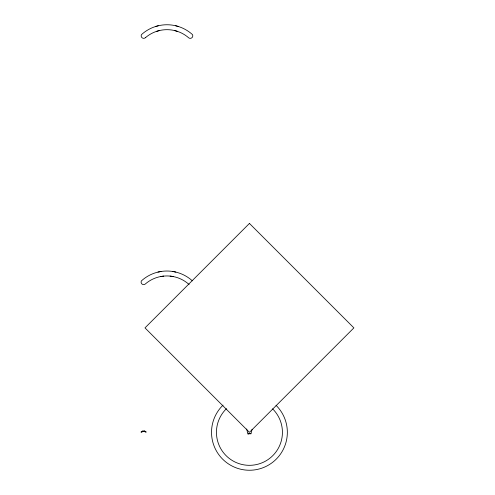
<?xml version="1.0" encoding="UTF-8"?>
<svg xmlns="http://www.w3.org/2000/svg" width="495" height="495" viewBox="0 0 495 495"><rect width="100%" height="100%" fill="white"/><g stroke="black" fill="none" stroke-linecap="round" stroke-linejoin="round"><path stroke-width="0.74" d="M252.079 429.437L250.891 433.886L248.038 433.125M144.28 431.021L144.008 431.485L144.583 431.083M155.399 26.563L158.245 25.771M156.68 31.327L159.52 30.529M250.878 433.41L248.026 434.177L246.634 428.986M157.973 272.089L159.285 271.798M142.826 431.077L143.371 431.485M159.291 271.798L161.03 271.483M160.553 276.563L163.697 276.105M143.333 431.485L142.795 431.083M170.119 276.105L173.25 276.563M172.786 271.483L175.843 272.095M175.676 25.759L178.528 26.551M174.45 30.529L177.247 31.315M192.357 280.838L192.116 280.615A37.917 37.917 0 0 0 141.459 280.832A2.494 2.494 0 0 0 141.842 283.87A2.555 2.555 0 0 0 145.313 284L145.617 283.734A32.992 32.992 0 0 1 188.416 283.92L188.626 284.105A2.562 2.562 0 0 0 189.158 284.415M276.074 405.356A37.917 37.917 0 0 1 276.229 459.162A37.917 37.917 0 0 1 222.416 458.933A37.917 37.917 0 0 1 223.035 405.127M272.615 408.858A32.992 32.992 0 0 1 272.751 455.678A32.992 32.992 0 0 1 225.924 455.48A32.992 32.992 0 0 1 226.463 408.66M141.112 432.061L141.533 432.271A3.286 3.286 0 0 1 145.858 432.29L146.248 431.98A3.781 3.781 0 0 0 141.149 431.968L141.112 432.061M249.437 223.431L144.986 327.882L249.437 432.333L353.888 327.882L249.437 223.431M145.691 37.465L145.382 37.725A2.555 2.555 0 0 1 141.91 37.595A2.494 2.494 0 0 1 141.533 34.563A37.917 37.917 0 0 1 192.19 34.341L192.431 34.563A2.494 2.494 0 0 1 192.048 37.595A2.562 2.562 0 0 1 188.7 37.837L188.49 37.645A32.992 32.992 0 0 0 145.691 37.465"/></g></svg>
